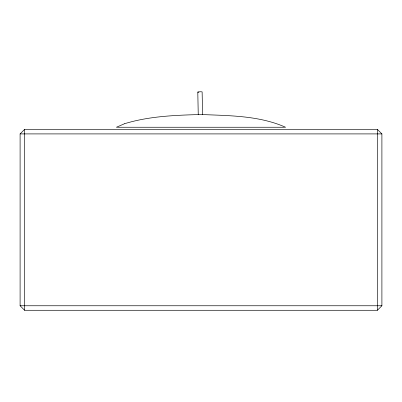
<?xml version="1.0" encoding="UTF-8"?>
<svg xmlns="http://www.w3.org/2000/svg" width="402" height="402" viewBox="0 0 402 402"><rect width="100%" height="100%" fill="white"/><g stroke="black" fill="none" stroke-linecap="round" stroke-linejoin="round"><path stroke-width="0.6" d="M20.1 133.906L24.622 129.384L377.377 129.384L381.9 133.906L381.9 305.761L377.377 310.284L24.622 310.284L20.1 305.761L20.1 133.906L381.9 133.906M198.251 114.751L197.794 92.073L199.955 91.746L202.126 91.847L202.583 114.525M20.1 305.761L381.9 305.761M198.879 92.199L197.794 92.073M377.377 129.384L377.377 310.284M24.622 129.384L24.622 310.284M124.54 123.721L116.424 127.248L285.576 127.248C259.134 115.52 229.381 115.716 201 114.51C175.337 115.228 149.263 116.123 124.54 123.721"/></g></svg>
